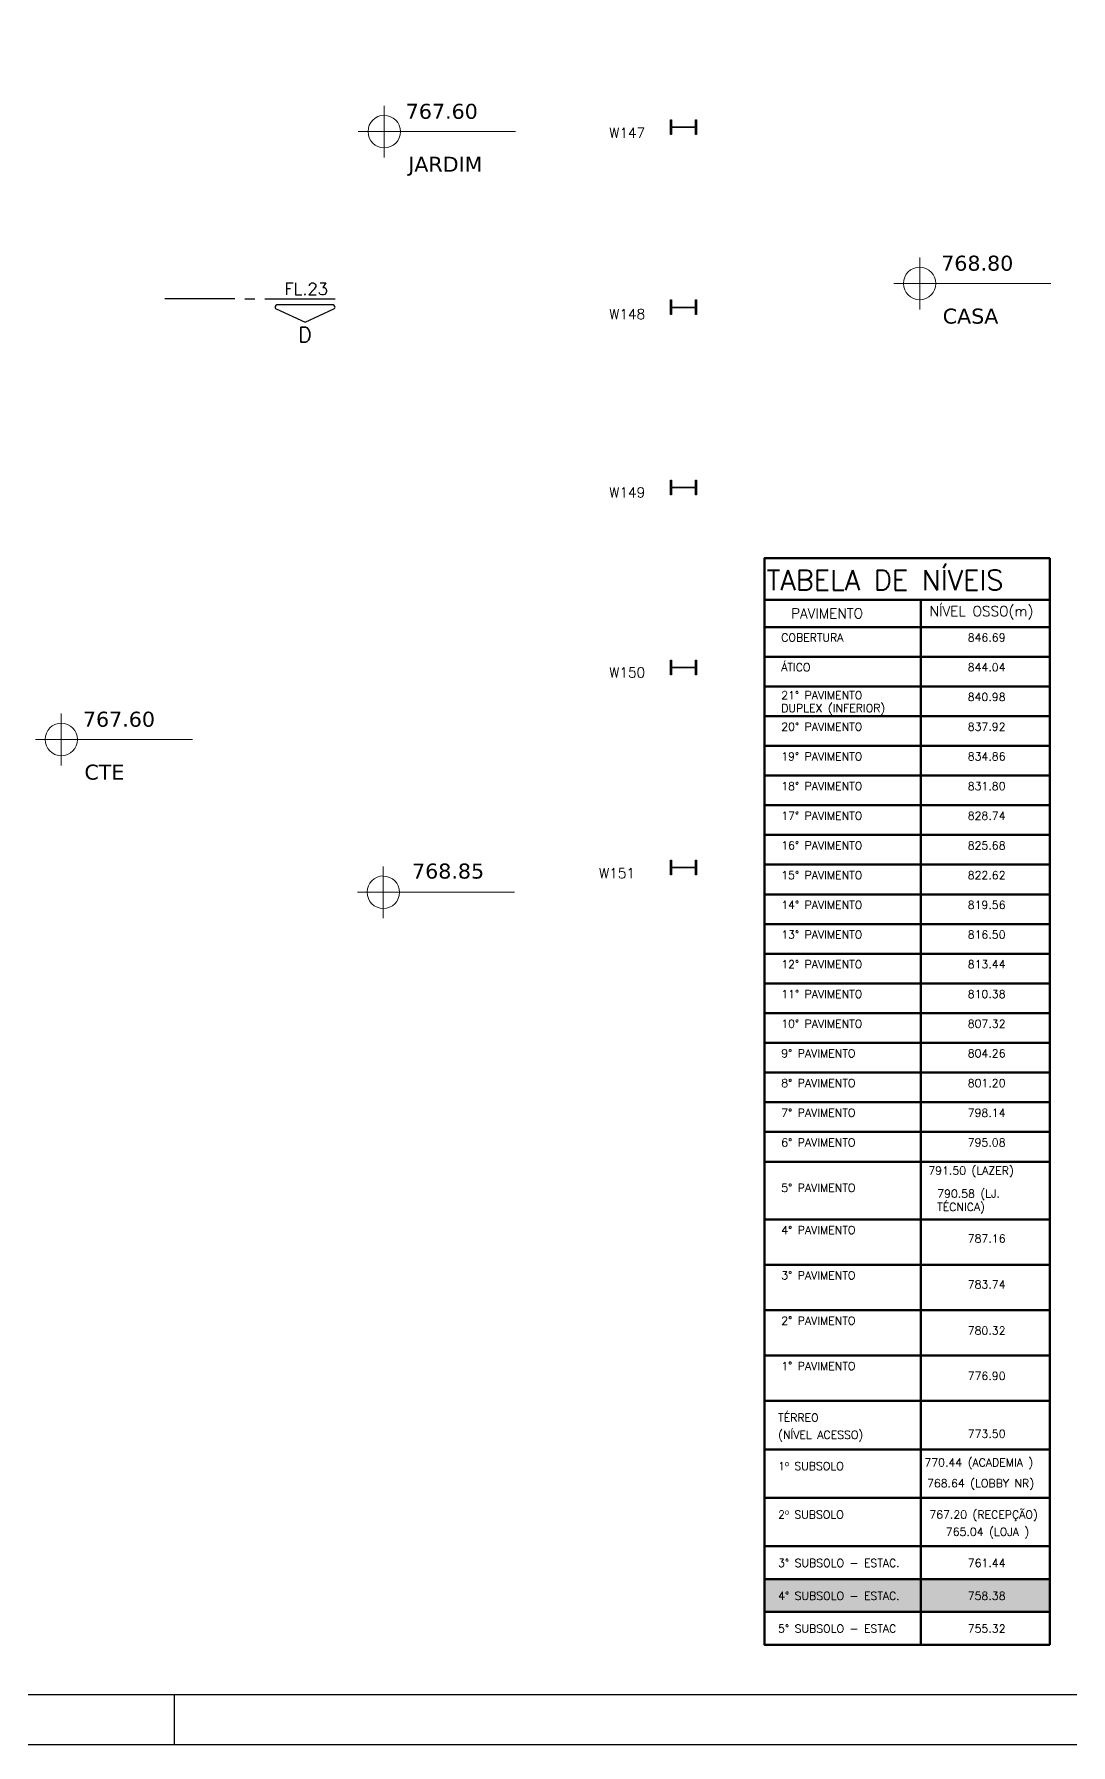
# Model space of a CAD drawing. Extents: x -4172 to 5482, y -2094 to 2406.
# Drawn here: x 3492 to 4528, y -2094 to -385 of the extents above; entities that cross this region are included whole.
import ezdxf
from ezdxf.enums import TextEntityAlignment as Align

# ---------------------------------------------------------------- set-up
doc = ezdxf.new("R2010")
doc.units = 0
doc.header["$LTSCALE"] = 50
doc.header["$MEASUREMENT"] = 0
doc.layers.get('0').update_dxf_attribs({"linetype": 'CONTINUOUS'})
for name, color, linetype, lineweight in [('A-ANNO-NOTE', 253, 'CONTINUOUS', 9), ('ARQ-ANO-TXT', 2, 'CONTINUOUS', 9), ('ARQ-DET', 1, 'CONTINUOUS', 9)]:
    doc.layers.add(name, color=color, linetype=linetype, lineweight=lineweight)
for name, color, linetype in [('F-AUX', 2, 'CONTINUOUS'), ('F-AUX-RED', 1, 'CONTINUOUS'), ('F-CORTE-INDICAÇÃO', 4, 'CONTINUOUS'), ('F-MARGEM', 1, 'CONTINUOUS'), ('F-PERFIL - W310x52', 4, 'CONTINUOUS'), ('F-PERFIL- W250x32.7', 4, 'CONTINUOUS'), ('F-PILARES-NOME', 170, 'CONTINUOUS')]:
    doc.layers.add(name, color=color, linetype=linetype)
doc.styles.add('ROMANS', font='romans.shx')
doc.styles.get("Standard").update_dxf_attribs({"font": 'ROMANS.SHX'})
doc.styles.add('Verdana_3', font='verdana.ttf', dxfattribs={"height": 20})

# ---------------------------------------------------------------- blocks, each defined once
blk = doc.blocks.new('*U25')
at = {"layer": 'F-CORTE-INDICAÇÃO'}
for p, q in [((70, 0), (0, 0)), ((80, 0), (90, 0)), ((100, 0), (170, 0))]:
    blk.add_line(p, q, dxfattribs=at)
blk.add_lwpolyline([(112, 6, -0.802585), (111.2, 9.8), (140, 23.3), (168.8, 9.8, -0.802585), (168, 6)], format="xyb", close=True, dxfattribs=at)
at = {"layer": 'F-CORTE-INDICAÇÃO', "style": 'ROMANS'}
blk.add_attdef('CORTE', text='', height=15, dxfattribs=at).set_placement((140, 35.8), align=Align.MIDDLE_CENTER)
at = {"layer": 'F-CORTE-INDICAÇÃO', "color": 2, "style": 'ROMANS'}
blk.add_attdef('FOLHA', text='', height=12, dxfattribs=at).set_placement((80.6, -10), align=Align.MIDDLE_CENTER)
blk = doc.blocks.new('A$C037E4E7A')
h = blk.add_hatch(color=253)
h.dxf.hatch_style = 1
h.paths.add_polyline_path([(285.3, 65.6), (0, 65.6), (0, 32.8), (285.3, 32.8)])
at = {"layer": 'ARQ-DET', "lineweight": 50}
for p, q in [((285.3, 1086), (285.3, 0)), ((156.2, 1044.3), (156.2, 0)), ((0, 1017.2), (285.3, 1017.2)), ((0, 987.5), (285.3, 987.5)), ((0, 957.8), (285.3, 957.8)), ((0, 928.1), (285.3, 928.1)), ((0, 898.4), (285.3, 898.4)), ((0, 868.8), (285.3, 868.8)), ((0, 839.1), (285.3, 839.1)), ((0, 809.4), (285.3, 809.4)), ((0, 779.7), (285.3, 779.7)), ((0, 750), (285.3, 750)), ((0, 720.3), (285.3, 720.3)), ((0, 690.6), (285.3, 690.6)), ((0, 660.9), (285.3, 660.9)), ((0, 631.3), (285.3, 631.3)), ((0, 601.6), (285.3, 601.6)), ((0, 571.9), (285.3, 571.9)), ((0, 542.2), (285.3, 542.2)), ((0, 512.5), (285.3, 512.5)), ((0, 482.8), (285.3, 482.8)), ((0, 425), (285.3, 425)), ((0, 379.7), (285.3, 379.7)), ((0, 334.4), (285.3, 334.4)), ((0, 289.1), (285.3, 289.1)), ((0, 243.7), (285.3, 243.7)), ((0, 195.3), (285.3, 195.3)), ((0, 146.9), (285.3, 146.9)), ((0, 98.4), (285.3, 98.4)), ((0, 65.6), (285.3, 65.6)), ((0, 32.8), (285.3, 32.8)), ((0, 0), (285.3, 0))]:
    blk.add_line(p, q, dxfattribs=at)
at = {"layer": 'ARQ-DET', "lineweight": 70}
blk.add_line((0, 1044.3), (285.3, 1044.3), dxfattribs=at)
at = {"layer": 'ARQ-DET', "lineweight": 50}
blk.add_lwpolyline([(285.3, 0), (0, 0), (0, 1086), (285.3, 1086)], dxfattribs=at)
at = {"layer": 'ARQ-ANO-TXT', "color": 4, "lineweight": 20, "insert": (2.2, 1074.2), "char_height": 20, "width": 545.423, "attachment_point": 1, "style": 'ROMANS'}
blk.add_mtext('TABELA DE NÍVEIS ', dxfattribs=at)
at = {"layer": 'ARQ-ANO-TXT', "color": 4, "char_height": 10, "attachment_point": 1, "style": 'ROMANS'}
for s, insert, width in [('PAVIMENTO', (26.6, 1035.9), 124.262), ('NÍVEL OSSO(m)', (165.1, 1038.1), 127.869)]:
    blk.add_mtext(s, dxfattribs=dict(at, insert=insert, width=width))
at = {"layer": 'F-AUX', "char_height": 8, "attachment_point": 1, "style": 'ROMANS'}
for s, insert, width in [('COBERTURA', (16.9, 1010.7), 88.586), ('846.69', (203.2, 1010.7), 44.093), ('ÁTICO', (16.9, 981), 43.291), ('844.04', (203.2, 981), 44.093), ('21° PAVIMENTO', (16.9, 953), 110.633), ('DUPLEX (INFERIOR)', (16.9, 940.1), 139.329), ('840.98', (203.2, 951.3), 44.093), ('20° PAVIMENTO', (16.9, 921.6), 110.633), ('837.92', (203.2, 921.6), 44.093), ('19° PAVIMENTO', (16.9, 891.9), 110.633), ('834.86', (203.2, 891.9), 44.093), ('18° PAVIMENTO', (16.9, 862.2), 110.633), ('831.80', (203.2, 862.2), 44.093), ('17° PAVIMENTO', (16.9, 832.6), 110.633), ('828.74', (203.2, 832.6), 44.093), ('16° PAVIMENTO', (16.9, 802.9), 110.633), ('825.68', (203.2, 802.9), 44.093), ('15° PAVIMENTO', (16.9, 773.2), 110.633), ('822.62', (203.2, 773.2), 44.093), ('14° PAVIMENTO', (16.9, 743.5), 110.633), ('819.56', (203.2, 743.5), 44.093), ('13° PAVIMENTO', (16.9, 713.8), 110.633), ('816.50', (203.2, 713.8), 44.093), ('12° PAVIMENTO', (16.9, 684.1), 110.633), ('813.44', (203.2, 684.1), 44.093), ('11° PAVIMENTO', (16.9, 654.4), 110.633), ('810.38', (203.2, 654.4), 44.093), ('10° PAVIMENTO', (16.9, 624.7), 110.633), ('807.32', (203.2, 624.7), 44.093), ('9° PAVIMENTO', (16.9, 595.1), 102.616), ('804.26', (203.2, 595.1), 44.093), ('8° PAVIMENTO', (16.9, 565.4), 102.616), ('801.20', (203.2, 565.4), 44.093), ('7° PAVIMENTO', (16.9, 535.7), 102.616), ('798.14', (203.2, 535.7), 44.093), ('6° PAVIMENTO', (16.9, 506), 102.616), ('795.08', (203.2, 506), 44.093), ('791.50 (LAZER)', (163.8, 477.9), 196.167), ('5° PAVIMENTO', (16.9, 460.7), 102.616), ('790.58 (LJ. TÉCNICA)', (172.7, 454.9), 92.185), ('4° PAVIMENTO', (16.9, 418.5), 102.616), ('787.16', (203.2, 410), 44.093), ('3° PAVIMENTO', (16.9, 373.2), 102.616), ('783.74', (203.2, 364.1), 44.093), ('2° PAVIMENTO', (16.9, 327.9), 102.616), ('780.32', (203.2, 318), 44.093), ('1° PAVIMENTO', (16.9, 282.6), 102.616), ('776.90 ', (203.2, 272.7), 48.101), ('TÉRREO ', (13.8, 231), 62.932), ('(NÍVEL ACESSO)', (13.8, 213.8), 114.24), ('773.50', (203.2, 214.9), 44.093), ('1º SUBSOLO', (13.8, 182.6), 85.781), ('770.44 (ACADEMIA )', (159.9, 186.2), 177.647), ('768.64 (LOBBY NR)', (162.5, 165.4), 129.473), ('2º SUBSOLO', (13.8, 134.1), 85.781), ('767.20 (RECEPÇÃO)', (164.8, 134.1), 137.089), ('765.04 (LOJA )', (181.3, 116.9), 97.405), ('3° SUBSOLO - ESTAC.', (13.8, 85.7), 151.92), ('761.44', (203.2, 85.7), 44.093), ('4° SUBSOLO - ESTAC.', (13.8, 52.9), 151.92), ('758.38', (203.2, 52.9), 44.093), ('5° SUBSOLO - ESTAC', (13.8, 20.1), 147.911), ('755.32', (203.2, 20.1), 44.093)]:
    blk.add_mtext(s, dxfattribs=dict(at, insert=insert, width=width))
blk = doc.blocks.new('A0-4L_900')
at = {"layer": 'F-MARGEM', "color": 2}
blk.add_line((155.9, 1), (155.9, 0), dxfattribs=at)
blk.add_lwpolyline([(0, 0), (0, 90), (192.9, 90), (192.9, 0)], close=True, dxfattribs=at)
at = {"layer": 'F-MARGEM', "color": 7}
blk.add_lwpolyline([(2.5, 89), (191.9, 89), (191.9, 1), (2.5, 1)], close=True, dxfattribs=at)
blk = doc.blocks.new('LGN-COTA E LEGENDA - LGN-COTA E LEGENDA-473137-Térreo')
at = {"layer": 'A-ANNO-NOTE'}
for p, q in [((-0.009, -0.238), (-0.009, 0.28)), ((-0.268, 0.021), (1.302, 0.021))]:
    blk.add_line(p, q, dxfattribs=at)
for centre, start, end in [((-0.009, 0.022), 90, 180), ((-0.009, 0.021), 360, 90), ((-0.009, 0.021), 180, 270), ((-0.009, 0.021), 270, 0)]:
    blk.add_arc(centre, 0.162, start, end, dxfattribs=at)
blk = doc.blocks.new('LGN-COTA - LGN-COTA-475391-Térreo')
at = {"layer": 'A-ANNO-NOTE'}
for p, q in [((-0.009, -0.238), (-0.009, 0.28)), ((-0.268, 0.021), (1.302, 0.021))]:
    blk.add_line(p, q, dxfattribs=at)
for centre, start, end in [((-0.009, 0.022), 90, 180), ((-0.009, 0.021), 360, 90), ((-0.009, 0.021), 180, 270), ((-0.009, 0.021), 270, 0)]:
    blk.add_arc(centre, 0.162, start, end, dxfattribs=at)
blk = doc.blocks.new('zw$7512')
at = {"layer": 'A-ANNO-NOTE', "xscale": 100, "yscale": 100, "zscale": 100}
for name, p in [('LGN-COTA E LEGENDA - LGN-COTA E LEGENDA-473137-Térreo', (4042.5, -698.2)), ('LGN-COTA E LEGENDA - LGN-COTA E LEGENDA-473137-Térreo', (4577.4, -850)), ('LGN-COTA E LEGENDA - LGN-COTA E LEGENDA-473137-Térreo', (3719.9, -1305.8)), ('LGN-COTA - LGN-COTA-475391-Térreo', (4041.6, -1458.5))]:
    blk.add_blockref(name, p, dxfattribs=at)
at = {"layer": 'A-ANNO-NOTE', "style": 'Verdana_3'}
for s, p in [('767.60', (4063.1, -683.3)), ('JARDIM', (4065.6, -736.2)), ('768.80', (4598, -835.1)), ('CASA', (4599.5, -888)), ('767.60', (3740.6, -1290.9)), ('CTE', (3742.1, -1343.8)), ('768.85', (4069.4, -1442.7))]:
    blk.add_text(s, height=15, dxfattribs=at).set_placement(p)
blk = doc.blocks.new('A$C44D756D9')
at = {"layer": 'F-PERFIL- W250x32.7', "linetype": 'Continuous'}
for points in [[(7479, -1959.9), (7479, -1974.5), (7478.1, -1974.5), (7478.1, -1967.6), (7454.1, -1967.6), (7454.1, -1974.5), (7453.1, -1974.5), (7453.1, -1959.9), (7454.1, -1959.9), (7454.1, -1966.9), (7478.1, -1966.9), (7478.1, -1959.9)], [(7479, -2139.9), (7479, -2154.5), (7478.1, -2154.5), (7478.1, -2147.6), (7454.1, -2147.6), (7454.1, -2154.5), (7453.1, -2154.5), (7453.1, -2139.9), (7454.1, -2139.9), (7454.1, -2146.9), (7478.1, -2146.9), (7478.1, -2139.9)], [(7479, -2319.9), (7479, -2334.5), (7478.1, -2334.5), (7478.1, -2327.6), (7454.1, -2327.6), (7454.1, -2334.5), (7453.1, -2334.5), (7453.1, -2319.9), (7454.1, -2319.9), (7454.1, -2326.9), (7478.1, -2326.9), (7478.1, -2319.9)], [(7479, -2499.9), (7479, -2514.5), (7478.1, -2514.5), (7478.1, -2507.6), (7454.1, -2507.6), (7454.1, -2514.5), (7453.1, -2514.5), (7453.1, -2499.9), (7454.1, -2499.9), (7454.1, -2506.9), (7478.1, -2506.9), (7478.1, -2499.9)], [(7479, -2699.9), (7479, -2714.5), (7478.1, -2714.5), (7478.1, -2707.6), (7454.1, -2707.6), (7454.1, -2714.5), (7453.1, -2714.5), (7453.1, -2699.9), (7454.1, -2699.9), (7454.1, -2706.9), (7478.1, -2706.9), (7478.1, -2699.9)]]:
    blk.add_lwpolyline(points, close=True, dxfattribs=at)
at = {"layer": 'F-PILARES-NOME'}
for s, p in [('W147', (7391.8, -1977.9)), ('W148', (7391.8, -2159)), ('W149', (7391.8, -2337.2)), ('W150', (7391.8, -2517.2)), ('W151', (7381.6, -2717.8))]:
    blk.add_text(s, height=10, dxfattribs=at).set_placement(p)

msp = doc.modelspace()

# ---------------------------------------------------------------- block references
at = {"layer": 'A-ANNO-NOTE', "linetype": 'Continuous'}
msp.add_blockref('zw$7512', (-199.5, 214), dxfattribs=at)
at = {"layer": 'F-AUX-RED'}
msp.add_blockref('A$C037E4E7A', (4221.83, -1994.493), dxfattribs=at)
msp.add_blockref('A$C037E4E7A', (4221.83, -1994.493), dxfattribs=at)
at = {"layer": 'F-CORTE-INDICAÇÃO', "linetype": 'Continuous'}
ref = msp.add_blockref('*U25', (3622.98, -649.338), dxfattribs=dict(at, xscale=-1, rotation=180))
ref.add_attrib('FOLHA', 'FL.23', dxfattribs={"color": 2, "height": 12, "style": 'ROMANS'}).set_placement((3764.115, -639.338), align=Align.MIDDLE_CENTER)
ref.add_attrib('CORTE', 'D', dxfattribs={"height": 15, "style": 'ROMANS'}).set_placement((3762.98, -685.102), align=Align.MIDDLE_CENTER)
at = {"layer": 'F-MARGEM', "linetype": 'Continuous', "xscale": 50, "yscale": 50, "zscale": 50}
msp.add_blockref('A0-4L_900', (-4162.872, -2094.493), dxfattribs=at)
at = {"layer": 'F-PERFIL - W310x52'}
msp.add_blockref('A$C44D756D9', (-3325, 1489.5), dxfattribs=at)

doc.saveas('drawing.dxf')
